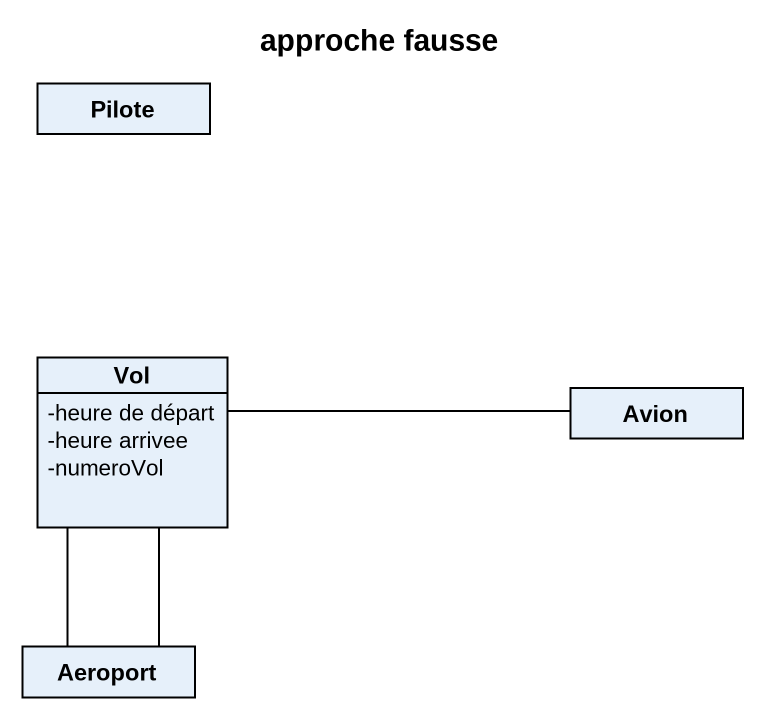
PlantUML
@startuml
title approche fausse
hide circle
hide empty members
skinparam classAttributeIconSize 0
class Pilote
class Vol {
  -heure de départ
  -heure arrivee
  -numeroVol
}
class Avion
class Aeroport
Vol -right- Avion
Vol -- Aeroport
Vol -- Aeroport
@enduml
